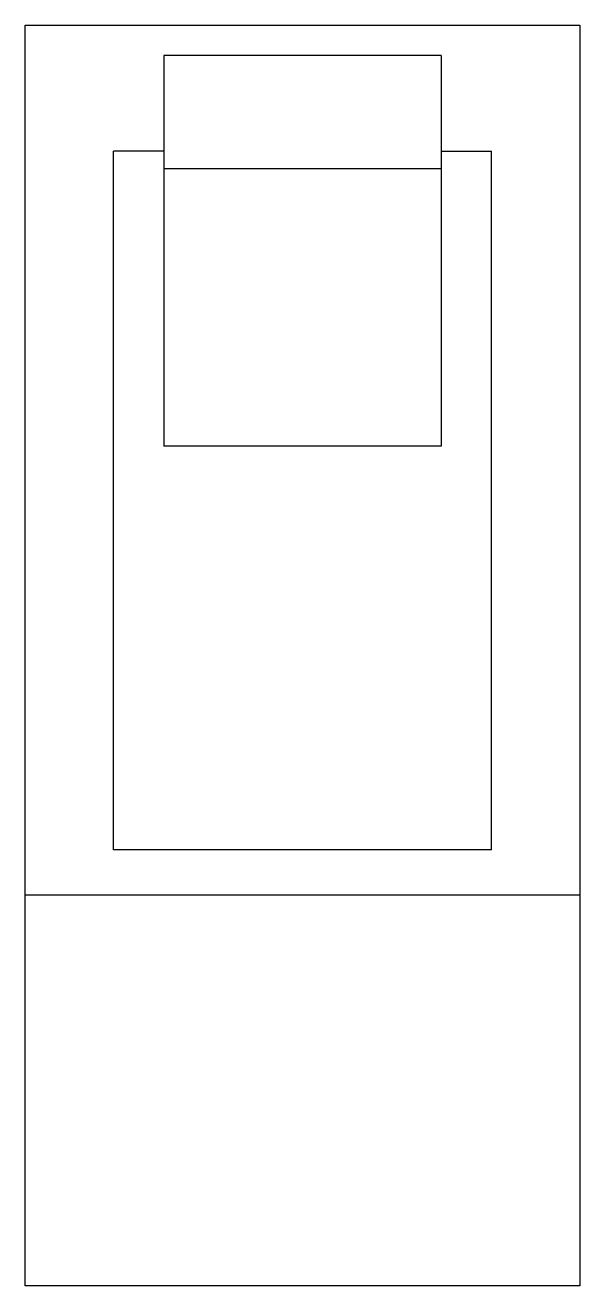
# Model space of a CAD drawing. Extents: x 0 to 22, y 0 to 50.
import ezdxf
from ezdxf.enums import TextEntityAlignment as Align

# ---------------------------------------------------------------- set-up
doc = ezdxf.new("R2010")
doc.units = 0
doc.layers.add('--4N-THT. MCB-MCCB-ACB', color=124, linetype='CONTINUOUS')
doc.layers.add('--6N-THT. HOLE COVER', color=2, linetype='CONTINUOUS')
doc.styles.add('- 13.0', font='times.ttf', dxfattribs={"height": 13})

# ---------------------------------------------------------------- blocks, each defined once
blk = doc.blocks.new('06 - N - SC MCCB LỖ ĐỤC EZC250 3~4 PHASE')
at = {"layer": '--6N-THT. HOLE COVER', "color": 124}
for p, q in [((5.5, 23.8), (-5.5, 23.8)), ((-5.5, 23.8), (-5.5, 8.299)), ((5.5, 23.8), (5.5, 8.299)), ((-5.5, 20), (-7.501, 20)), ((-7.501, -7.703), (-7.501, 20)), ((5.5, 20), (7.501, 20)), ((7.501, -7.703), (7.501, 20)), ((5.5, 19.3), (-5.5, 19.3)), ((5.5, 8.299), (-5.5, 8.299)), ((7.501, -7.703), (-7.501, -7.703)), ((11.001, -9.503), (-11.001, -9.503))]:
    blk.add_line(p, q, dxfattribs=at)
at = {"layer": '--6N-THT. HOLE COVER', "color": 2}
blk.add_lwpolyline([(-11.001, 25), (11.001, 25), (11.001, -25), (-11.001, -25)], close=True, dxfattribs=at)
at = {"layer": '--4N-THT. MCB-MCCB-ACB', "color": 3, "style": '- 13.0'}
for tag, p in [('MCCB', (0, 60.5)), ('AMPE', (0, 40.5))]:
    blk.add_attdef(tag, text='', height=13, dxfattribs=at).set_placement(p, align=Align.MIDDLE_CENTER)

msp = doc.modelspace()

# ---------------------------------------------------------------- block references
msp.add_blockref('06 - N - SC MCCB LỖ ĐỤC EZC250 3~4 PHASE', (11.001, 25))

doc.saveas('drawing.dxf')
